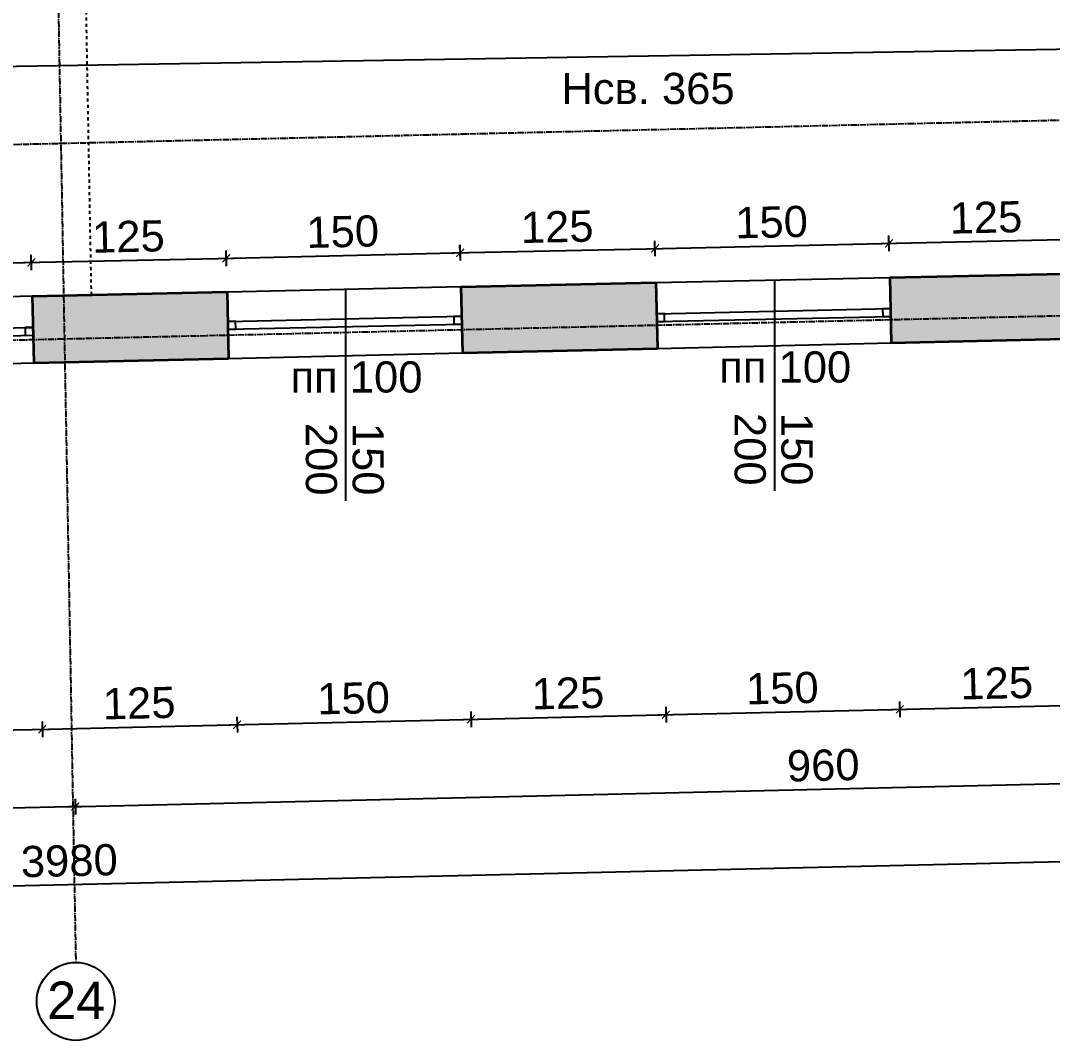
# Model space of a CAD drawing. Header units: inches. Extents: x -72385 to 39588, y -6525 to 66685.
# Drawn here: x -32716 to -32055, y 19434 to 20088 of the extents above; entities that cross this region are included whole.
import ezdxf

# ---------------------------------------------------------------- set-up
doc = ezdxf.new("R2010")
doc.units = ezdxf.units.IN
doc.header["$MEASUREMENT"] = 0
doc.linetypes.add('DashDot', pattern=[0.6, 0.4, -0.1, 0, -0.1])
doc.linetypes.add('Hidden', pattern=[0.4, 0.2, -0.2])
for name, color, linetype, lineweight in [('Изгледни линии', 253, 'Continuous', 25), ('Линия на разрез', 252, 'DashDot', 25), ('Надписи Hсв', 252, 'Continuous', 25), ('Надписи коти външни', 252, 'Continuous', 25), ('Надписи коти вътрешни', 252, 'Continuous', 25), ('Надписи Оси', 252, 'Continuous', 25), ('Надписи прозорци', 252, 'Continuous', 25), ('Оси', 252, 'DashDot', 25), ('Прозорци', 251, 'Continuous', 25), ('Пунктир', 253, 'Hidden', 25), ('Разрезни линии', 7, 'Continuous', 35), ('Щрих стени', 254, 'Continuous', 25)]:
    doc.layers.add(name, color=color, linetype=linetype, lineweight=lineweight)
doc.styles.add('Arial Regular', font='arial.ttf')
doc.styles.get("Standard").update_dxf_attribs({"font": 'arial.ttf'})
doc.dimstyles.new('Annotative', dxfattribs={"dimscale": 0, "dimtxt": 20, "dimasz": 5, "dimexe": 5, "dimexo": 5, "dimgap": 5, "dimtad": 1, "dimdec": 0, "dimzin": 0, "dimdsep": 46, "dimtxsty": 'Standard', "dimblk": 'ARCHTICK', "dimcen": 5, "dimdle": 5, "dimadec": 0, "dimazin": 0, "dimtfac": 1, "dimtdec": 0, "dimtofl": 0, "dimtmove": 0, "dimatfit": 3, "dimldrblk": 'ARCHTICK', "dimfxl": 5, "dimfxlon": 1, "dimtolj": 1, "dimtzin": 0, "dimarcsym": 1})

# ---------------------------------------------------------------- blocks, each defined once
blk = doc.blocks.new('_ArchTick')
at = {"color": 0, "linetype": 'ByBlock', "const_width": 0.15}
blk.add_lwpolyline([(-0.5, -0.5), (0.5, 0.5)], dxfattribs=at)
blk = doc.blocks.new('*D3696')
at = {"layer": 'Defpoints', "color": 0, "ltscale": 50, "transparency": 16777216}
for p in [(-32709.49, 19932.98), (-32858.95, 19908.04), (-32709, 19911.53)]:
    blk.add_point(p, dxfattribs=at)
at = {"layer": 'Надписи коти вътрешни', "color": 0, "lineweight": -2, "ltscale": 50, "transparency": 16777216}
for p, q in [((-32864.45, 19929.37), (-32704.5, 19933.09)), ((-32859.34, 19924.49), (-32859.57, 19934.48)), ((-32709.38, 19927.98), (-32709.61, 19937.97))]:
    blk.add_line(p, q, dxfattribs=at)
at = {"layer": 'Надписи коти вътрешни', "color": 0, "lineweight": -2, "ltscale": 50, "transparency": 16777216, "xscale": 5, "yscale": 5, "zscale": 5}
for p, rotation in [((-32859.45, 19929.48), 181.33372640384), ((-32709.49, 19932.98), 1.333726403840047)]:
    blk.add_blockref('_ArchTick', p, dxfattribs=dict(at, rotation=rotation))
at = {"layer": 'Надписи коти вътрешни', "color": 0, "ltscale": 50, "transparency": 16777216, "insert": (-32784.83, 19946.44), "char_height": 20, "attachment_point": 5, "rotation": 1.33373}
blk.add_mtext('\\A1;150', dxfattribs=at)
blk = doc.blocks.new('*D3697')
at = {"layer": 'Defpoints', "color": 0, "ltscale": 50, "transparency": 16777216}
for p in [(-32584.49, 19935.72), (-32584.02, 19914.06), (-32708.99, 19911.32)]:
    blk.add_point(p, dxfattribs=at)
at = {"layer": 'Надписи коти вътрешни', "color": 0, "lineweight": -2, "ltscale": 50, "transparency": 16777216}
for p, q in [((-32584.39, 19930.72), (-32584.6, 19940.72)), ((-32714.46, 19932.87), (-32579.5, 19935.83)), ((-32709.36, 19927.98), (-32709.57, 19937.98))]:
    blk.add_line(p, q, dxfattribs=at)
at = {"layer": 'Надписи коти вътрешни', "color": 0, "lineweight": -2, "ltscale": 50, "transparency": 16777216, "xscale": 5, "yscale": 5, "zscale": 5}
for p, rotation in [((-32584.49, 19935.72), 1.254769284175997), ((-32709.46, 19932.98), 181.2547692841759)]:
    blk.add_blockref('_ArchTick', p, dxfattribs=dict(at, rotation=rotation))
at = {"layer": 'Надписи коти вътрешни', "color": 0, "ltscale": 50, "transparency": 16777216, "insert": (-32647.31, 19949.56), "char_height": 20, "attachment_point": 5, "rotation": 1.25477}
blk.add_mtext('\\A1;125', dxfattribs=at)
blk = doc.blocks.new('*D3698')
at = {"layer": 'Defpoints', "color": 0, "ltscale": 50, "transparency": 16777216}
for p in [(-32434.56, 19939.2), (-32584.02, 19914.06), (-32434.06, 19917.55)]:
    blk.add_point(p, dxfattribs=at)
at = {"layer": 'Надписи коти вътрешни', "color": 0, "lineweight": -2, "ltscale": 50, "transparency": 16777216}
for p, q in [((-32589.52, 19935.6), (-32429.57, 19939.32)), ((-32584.41, 19930.71), (-32584.64, 19940.71)), ((-32434.45, 19934.21), (-32434.68, 19944.2))]:
    blk.add_line(p, q, dxfattribs=at)
at = {"layer": 'Надписи коти вътрешни', "color": 0, "lineweight": -2, "ltscale": 50, "transparency": 16777216, "xscale": 5, "yscale": 5, "zscale": 5}
for p, rotation in [((-32584.52, 19935.71), 181.33372640384), ((-32434.56, 19939.2), 1.333726403840047)]:
    blk.add_blockref('_ArchTick', p, dxfattribs=dict(at, rotation=rotation))
at = {"layer": 'Надписи коти вътрешни', "color": 0, "ltscale": 50, "transparency": 16777216, "insert": (-32509.9, 19952.67), "char_height": 20, "attachment_point": 5, "rotation": 1.33373}
blk.add_mtext('\\A1;150', dxfattribs=at)
blk = doc.blocks.new('*D3699')
at = {"layer": 'Defpoints', "color": 0, "ltscale": 50, "transparency": 16777216}
for p in [(-32309.56, 19941.95), (-32309.09, 19920.08), (-32434.06, 19917.34)]:
    blk.add_point(p, dxfattribs=at)
at = {"layer": 'Надписи коти вътрешни', "color": 0, "lineweight": -2, "ltscale": 50, "transparency": 16777216}
for p, q in [((-32309.46, 19936.95), (-32309.67, 19946.95)), ((-32439.53, 19939.1), (-32304.57, 19942.06)), ((-32434.43, 19934.21), (-32434.64, 19944.21))]:
    blk.add_line(p, q, dxfattribs=at)
at = {"layer": 'Надписи коти вътрешни', "color": 0, "lineweight": -2, "ltscale": 50, "transparency": 16777216, "xscale": 5, "yscale": 5, "zscale": 5}
for p, rotation in [((-32434.53, 19939.21), 181.2547692841726), ((-32309.56, 19941.95), 1.254769284172587)]:
    blk.add_blockref('_ArchTick', p, dxfattribs=dict(at, rotation=rotation))
at = {"layer": 'Надписи коти вътрешни', "color": 0, "ltscale": 50, "transparency": 16777216, "insert": (-32372.38, 19955.79), "char_height": 20, "attachment_point": 5, "rotation": 1.25477}
blk.add_mtext('\\A1;125', dxfattribs=at)
blk = doc.blocks.new('*D3700')
at = {"layer": 'Defpoints', "color": 0, "ltscale": 50, "transparency": 16777216}
for p in [(-32159.6, 19945.23), (-32309.09, 19920.08), (-32159.12, 19923.37)]:
    blk.add_point(p, dxfattribs=at)
at = {"layer": 'Надписи коти вътрешни', "color": 0, "lineweight": -2, "ltscale": 50, "transparency": 16777216}
for p, q in [((-32314.56, 19941.84), (-32154.6, 19945.34)), ((-32309.46, 19936.95), (-32309.67, 19946.95)), ((-32159.49, 19940.24), (-32159.71, 19950.23))]:
    blk.add_line(p, q, dxfattribs=at)
at = {"layer": 'Надписи коти вътрешни', "color": 0, "lineweight": -2, "ltscale": 50, "transparency": 16777216, "xscale": 5, "yscale": 5, "zscale": 5}
for p, rotation in [((-32159.6, 19945.23), 1.25476928417657), ((-32309.56, 19941.95), 181.2547692841766)]:
    blk.add_blockref('_ArchTick', p, dxfattribs=dict(at, rotation=rotation))
at = {"layer": 'Надписи коти вътрешни', "color": 0, "ltscale": 50, "transparency": 16777216, "insert": (-32234.92, 19958.8), "char_height": 20, "attachment_point": 5, "rotation": 1.25477}
blk.add_mtext('\\A1;150', dxfattribs=at)
blk = doc.blocks.new('*D3701')
at = {"layer": 'Defpoints', "color": 0, "ltscale": 50, "transparency": 16777216}
for p in [(-32034.63, 19947.97), (-32034.15, 19926.1), (-32159.12, 19923.37)]:
    blk.add_point(p, dxfattribs=at)
at = {"layer": 'Надписи коти вътрешни', "color": 0, "lineweight": -2, "ltscale": 50, "transparency": 16777216}
for p, q in [((-32034.52, 19942.97), (-32034.74, 19952.97)), ((-32164.6, 19945.12), (-32029.63, 19948.08)), ((-32159.49, 19940.24), (-32159.71, 19950.23))]:
    blk.add_line(p, q, dxfattribs=at)
at = {"layer": 'Надписи коти вътрешни', "color": 0, "lineweight": -2, "ltscale": 50, "transparency": 16777216, "xscale": 5, "yscale": 5, "zscale": 5}
for p, rotation in [((-32159.6, 19945.23), 181.2547692841759), ((-32034.63, 19947.97), 1.254769284175921)]:
    blk.add_blockref('_ArchTick', p, dxfattribs=dict(at, rotation=rotation))
at = {"layer": 'Надписи коти вътрешни', "color": 0, "ltscale": 50, "transparency": 16777216, "insert": (-32097.45, 19961.81), "char_height": 20, "attachment_point": 5, "rotation": 1.25477}
blk.add_mtext('\\A1;125', dxfattribs=at)
blk = doc.blocks.new('*D3704')
at = {"layer": 'Defpoints', "color": 0, "ltscale": 50, "transparency": 16777216}
for p in [(-31749.65, 20171.75), (-34053.52, 20133.6), (-31748.04, 20074.92)]:
    blk.add_point(p, dxfattribs=at)
at = {"layer": 'Надписи коти вътрешни', "color": 0, "lineweight": -2, "ltscale": 50, "transparency": 16777216}
for p, q in [((-31748.13, 20079.92), (-31747.96, 20069.92)), ((-34056.92, 20036.69), (-31743.04, 20075)), ((-34052, 20041.78), (-34051.84, 20031.78))]:
    blk.add_line(p, q, dxfattribs=at)
at = {"layer": 'Надписи коти вътрешни', "color": 0, "lineweight": -2, "ltscale": 50, "transparency": 16777216, "xscale": 5, "yscale": 5, "zscale": 5}
for p, rotation in [((-31748.04, 20074.92), 0.9485552265700729), ((-34051.92, 20036.78), 180.9485552265701)]:
    blk.add_blockref('_ArchTick', p, dxfattribs=dict(at, rotation=rotation))
at = {"layer": 'Надписи коти вътрешни', "color": 0, "ltscale": 50, "transparency": 16777216, "insert": (-32900.23, 20071.07), "char_height": 20, "attachment_point": 5, "rotation": 0.94856}
blk.add_mtext('\\A1;2304', dxfattribs=at)
blk = doc.blocks.new('*D6791')
at = {"layer": 'Defpoints', "color": 0, "ltscale": 10, "transparency": 16777216}
for p in [(-32707.99, 19868.57), (-32857.95, 19865.08), (-32702.53, 19633.63)]:
    blk.add_point(p, dxfattribs=at)
at = {"layer": 'Надписи коти външни', "color": 0, "lineweight": -2, "ltscale": 10, "transparency": 16777216}
for p, q in [((-32852.6, 19635.14), (-32852.37, 19625.14)), ((-32702.64, 19638.63), (-32702.41, 19628.63)), ((-32857.48, 19630.03), (-32697.53, 19633.75))]:
    blk.add_line(p, q, dxfattribs=at)
at = {"layer": 'Надписи коти външни', "color": 0, "lineweight": -2, "ltscale": 10, "transparency": 16777216, "xscale": 5, "yscale": 5, "zscale": 5}
for p, rotation in [((-32702.53, 19633.63), 1.333726403830378), ((-32852.48, 19630.14), 181.3337264038304)]:
    blk.add_blockref('_ArchTick', p, dxfattribs=dict(at, rotation=rotation))
at = {"layer": 'Надписи коти външни', "color": 0, "ltscale": 10, "transparency": 16777216, "insert": (-32777.86, 19647.09), "char_height": 20, "attachment_point": 5, "rotation": 1.33373}
blk.add_mtext('\\A1;150', dxfattribs=at)
blk = doc.blocks.new('*D6792')
at = {"layer": 'Defpoints', "color": 0, "ltscale": 10, "transparency": 16777216}
for p in [(-32707.99, 19868.57), (-32583.03, 19871.48), (-32577.56, 19636.54)]:
    blk.add_point(p, dxfattribs=at)
at = {"layer": 'Надписи коти външни', "color": 0, "lineweight": -2, "ltscale": 10, "transparency": 16777216}
for p, q in [((-32577.68, 19641.54), (-32577.44, 19631.54)), ((-32707.52, 19633.52), (-32572.56, 19636.66)), ((-32702.64, 19638.63), (-32702.41, 19628.63))]:
    blk.add_line(p, q, dxfattribs=at)
at = {"layer": 'Надписи коти външни', "color": 0, "lineweight": -2, "ltscale": 10, "transparency": 16777216, "xscale": 5, "yscale": 5, "zscale": 5}
for p, rotation in [((-32702.53, 19633.63), 181.333726403832), ((-32577.56, 19636.54), 1.333726403831956)]:
    blk.add_blockref('_ArchTick', p, dxfattribs=dict(at, rotation=rotation))
at = {"layer": 'Надписи коти външни', "color": 0, "ltscale": 10, "transparency": 16777216, "insert": (-32640.4, 19650.3), "char_height": 20, "attachment_point": 5, "rotation": 1.33373}
blk.add_mtext('\\A1;125', dxfattribs=at)
blk = doc.blocks.new('*D6793')
at = {"layer": 'Defpoints', "color": 0, "ltscale": 10, "transparency": 16777216}
for p in [(-32433.07, 19874.97), (-32583.03, 19871.48), (-32427.6, 19640.03)]:
    blk.add_point(p, dxfattribs=at)
at = {"layer": 'Надписи коти външни', "color": 0, "lineweight": -2, "ltscale": 10, "transparency": 16777216}
for p, q in [((-32577.68, 19641.54), (-32577.44, 19631.54)), ((-32427.72, 19645.03), (-32427.48, 19635.04)), ((-32582.56, 19636.43), (-32422.6, 19640.15))]:
    blk.add_line(p, q, dxfattribs=at)
at = {"layer": 'Надписи коти външни', "color": 0, "lineweight": -2, "ltscale": 10, "transparency": 16777216, "xscale": 5, "yscale": 5, "zscale": 5}
for p, rotation in [((-32427.6, 19640.03), 1.333726403842757), ((-32577.56, 19636.54), 181.3337264038428)]:
    blk.add_blockref('_ArchTick', p, dxfattribs=dict(at, rotation=rotation))
at = {"layer": 'Надписи коти външни', "color": 0, "ltscale": 10, "transparency": 16777216, "insert": (-32502.93, 19653.5), "char_height": 20, "attachment_point": 5, "rotation": 1.33373}
blk.add_mtext('\\A1;150', dxfattribs=at)
blk = doc.blocks.new('*D6794')
at = {"layer": 'Defpoints', "color": 0, "ltscale": 10, "transparency": 16777216}
for p in [(-32433.07, 19874.97), (-32308.1, 19877.88), (-32302.63, 19642.94)]:
    blk.add_point(p, dxfattribs=at)
at = {"layer": 'Надписи коти външни', "color": 0, "lineweight": -2, "ltscale": 10, "transparency": 16777216}
for p, q in [((-32302.75, 19647.94), (-32302.52, 19637.94)), ((-32432.6, 19639.92), (-32297.63, 19643.06)), ((-32427.72, 19645.03), (-32427.48, 19635.04))]:
    blk.add_line(p, q, dxfattribs=at)
at = {"layer": 'Надписи коти външни', "color": 0, "lineweight": -2, "ltscale": 10, "transparency": 16777216, "xscale": 5, "yscale": 5, "zscale": 5}
for p, rotation in [((-32427.6, 19640.03), 181.333726403832), ((-32302.63, 19642.94), 1.333726403832032)]:
    blk.add_blockref('_ArchTick', p, dxfattribs=dict(at, rotation=rotation))
at = {"layer": 'Надписи коти външни', "color": 0, "ltscale": 10, "transparency": 16777216, "insert": (-32365.47, 19656.7), "char_height": 20, "attachment_point": 5, "rotation": 1.33373}
blk.add_mtext('\\A1;125', dxfattribs=at)
blk = doc.blocks.new('*D6795')
at = {"layer": 'Defpoints', "color": 0, "ltscale": 10, "transparency": 16777216}
for p in [(-32158.14, 19881.37), (-32308.1, 19877.88), (-32152.67, 19646.43)]:
    blk.add_point(p, dxfattribs=at)
at = {"layer": 'Надписи коти външни', "color": 0, "lineweight": -2, "ltscale": 10, "transparency": 16777216}
for p, q in [((-32302.75, 19647.94), (-32302.52, 19637.94)), ((-32152.79, 19651.43), (-32152.56, 19641.44)), ((-32307.63, 19642.83), (-32147.68, 19646.55))]:
    blk.add_line(p, q, dxfattribs=at)
at = {"layer": 'Надписи коти външни', "color": 0, "lineweight": -2, "ltscale": 10, "transparency": 16777216, "xscale": 5, "yscale": 5, "zscale": 5}
for p, rotation in [((-32152.67, 19646.43), 1.333726403830314), ((-32302.63, 19642.94), 181.3337264038303)]:
    blk.add_blockref('_ArchTick', p, dxfattribs=dict(at, rotation=rotation))
at = {"layer": 'Надписи коти външни', "color": 0, "ltscale": 10, "transparency": 16777216, "insert": (-32228.01, 19659.9), "char_height": 20, "attachment_point": 5, "rotation": 1.33373}
blk.add_mtext('\\A1;150', dxfattribs=at)
blk = doc.blocks.new('*D6796')
at = {"layer": 'Defpoints', "color": 0, "ltscale": 10, "transparency": 16777216}
for p in [(-32158.14, 19881.37), (-32033.18, 19884.28), (-32027.71, 19649.34)]:
    blk.add_point(p, dxfattribs=at)
at = {"layer": 'Надписи коти външни', "color": 0, "lineweight": -2, "ltscale": 10, "transparency": 16777216}
for p, q in [((-32027.82, 19654.34), (-32027.59, 19644.35)), ((-32157.67, 19646.32), (-32022.71, 19649.46)), ((-32152.79, 19651.43), (-32152.56, 19641.44))]:
    blk.add_line(p, q, dxfattribs=at)
at = {"layer": 'Надписи коти външни', "color": 0, "lineweight": -2, "ltscale": 10, "transparency": 16777216, "xscale": 5, "yscale": 5, "zscale": 5}
for p, rotation in [((-32152.67, 19646.43), 181.333726403832), ((-32027.71, 19649.34), 1.333726403832032)]:
    blk.add_blockref('_ArchTick', p, dxfattribs=dict(at, rotation=rotation))
at = {"layer": 'Надписи коти външни', "color": 0, "ltscale": 10, "transparency": 16777216, "insert": (-32090.55, 19663.1), "char_height": 20, "attachment_point": 5, "rotation": 1.33373}
blk.add_mtext('\\A1;125', dxfattribs=at)
blk = doc.blocks.new('*D6799')
at = {"layer": 'Defpoints', "color": 0, "ltscale": 10, "transparency": 16777216}
for p in [(-30702.75, 19915.28), (-34682.53, 19822.6), (-30694.95, 19580.35)]:
    blk.add_point(p, dxfattribs=at)
at = {"layer": 'Надписи коти външни', "color": 0, "lineweight": -2, "ltscale": 10, "transparency": 16777216}
for p, q in [((-30695.07, 19585.35), (-30694.84, 19575.35)), ((-34679.73, 19487.56), (-30689.95, 19580.47)), ((-34674.85, 19492.67), (-34674.62, 19482.68))]:
    blk.add_line(p, q, dxfattribs=at)
at = {"layer": 'Надписи коти външни', "color": 0, "lineweight": -2, "ltscale": 10, "transparency": 16777216, "xscale": 5, "yscale": 5, "zscale": 5}
for p, rotation in [((-30694.95, 19580.35), 1.33402239480371), ((-34674.73, 19487.67), 181.3340223948037)]:
    blk.add_blockref('_ArchTick', p, dxfattribs=dict(at, rotation=rotation))
at = {"layer": 'Надписи коти външни', "color": 0, "ltscale": 10, "transparency": 16777216, "insert": (-32685.2, 19549.23), "char_height": 20, "attachment_point": 5, "rotation": 1.33402}
blk.add_mtext('\\A1;3980', dxfattribs=at)
blk = doc.blocks.new('*D6832')
at = {"layer": 'Defpoints', "color": 0, "ltscale": 10, "transparency": 16777216}
for p in [(-32688.32, 19883.92), (-33443.13, 19866.46), (-32681.39, 19584.11)]:
    blk.add_point(p, dxfattribs=at)
at = {"layer": 'Надписи коти външни', "color": 0, "lineweight": -2, "ltscale": 10, "transparency": 16777216}
for p, q in [((-32681.5, 19589.11), (-32681.27, 19579.11)), ((-33441.19, 19566.54), (-32676.39, 19584.23)), ((-33436.31, 19571.65), (-33436.08, 19561.66))]:
    blk.add_line(p, q, dxfattribs=at)
at = {"layer": 'Надписи коти външни', "color": 0, "lineweight": -2, "ltscale": 10, "transparency": 16777216, "xscale": 5, "yscale": 5, "zscale": 5}
for p, rotation in [((-32681.39, 19584.11), 1.324893216666118), ((-33436.19, 19566.65), 181.3248932166661)]:
    blk.add_blockref('_ArchTick', p, dxfattribs=dict(at, rotation=rotation))
at = {"layer": 'Надписи коти външни', "color": 0, "ltscale": 10, "transparency": 16777216, "insert": (-33059.14, 19590.55), "char_height": 20, "attachment_point": 5, "rotation": 1.32489}
blk.add_mtext('\\A1;755', dxfattribs=at)
blk = doc.blocks.new('*D6833')
at = {"layer": 'Defpoints', "color": 0, "ltscale": 10, "transparency": 16777216}
for p in [(-31728.57, 19906.38), (-32688.32, 19883.92), (-31721.55, 19606.46)]:
    blk.add_point(p, dxfattribs=at)
at = {"layer": 'Надписи коти външни', "color": 0, "lineweight": -2, "ltscale": 10, "transparency": 16777216}
for p, q in [((-31721.67, 19611.46), (-31721.43, 19601.46)), ((-32686.3, 19583.88), (-31716.55, 19606.58)), ((-32681.42, 19589), (-32681.18, 19579))]:
    blk.add_line(p, q, dxfattribs=at)
at = {"layer": 'Надписи коти външни', "color": 0, "lineweight": -2, "ltscale": 10, "transparency": 16777216, "xscale": 5, "yscale": 5, "zscale": 5}
for p, rotation in [((-31721.55, 19606.46), 1.340673327828443), ((-32681.3, 19584), 181.3406733278284)]:
    blk.add_blockref('_ArchTick', p, dxfattribs=dict(at, rotation=rotation))
at = {"layer": 'Надписи коти външни', "color": 0, "ltscale": 10, "transparency": 16777216, "insert": (-32201.78, 19610.44), "char_height": 20, "attachment_point": 5, "rotation": 1.34067}
blk.add_mtext('\\A1;960', dxfattribs=at)

msp = doc.modelspace()

# ---------------------------------------------------------------- hatches: boundary and pattern name
at = {"layer": 'Щрих стени', "ltscale": 10}
h = msp.add_hatch(color=256, dxfattribs=at)
h.dxf.hatch_style = 1
h.paths.add_polyline_path([(-33424.41, 20825.81), (-33409.88, 20826.08), (-33410.43, 20856.07), (-33505.42, 20854.31), (-33504.86, 20824.32), (-33481.9, 20824.74), (-33472.41, 20198.52), (-33497.41, 20198.1), (-33497.03, 20173.1), (-33572.02, 20171.84), (-33571.55, 20140.94), (-33394.07, 20143.64), (-33394.55, 20174.82), (-33414.54, 20174.48)])
h.paths.add_polyline_path([(-33165.48, 20860.62), (-33260.46, 20858.86), (-33259.9, 20828.86), (-33184.45, 20830.26), (-33174.58, 20178.51), (-33294.56, 20176.5), (-33294.08, 20145.17), (-32994.12, 20149.73), (-32994.6, 20181.53), (-33157.08, 20178.81), (-33166.96, 20830.58), (-33164.92, 20830.62)])
h.paths.add_polyline_path([(-32920.52, 20865.16), (-33015.5, 20863.4), (-33014.95, 20833.4), (-32919.96, 20835.16)])
h.paths.add_polyline_path([(-32675.56, 20869.7), (-32770.54, 20867.94), (-32769.99, 20837.94), (-32726.95, 20838.74), (-32721.04, 20206.13), (-32741.03, 20205.79), (-32740.85, 20185.79), (-32894.62, 20183.21), (-32894.13, 20151.26), (-32675.38, 20154.59), (-32505.74, 20157.73), (-32506.58, 20202.72), (-32678.47, 20199.53), (-32684.31, 20824.53), (-32674.73, 20824.71)])
h.paths.add_polyline_path([(-33408.82, 19895.99), (-33455.16, 19894.98), (-33454.84, 19881.19), (-33533.47, 19879.36), (-33532.77, 19849.37), (-33407.81, 19852.28)])
h.paths.add_polyline_path([(-33133.89, 19902.02), (-33258.86, 19899.28), (-33257.85, 19855.77), (-33132.88, 19858.68)])
h.paths.add_polyline_path([(-32858.95, 19908.04), (-32983.92, 19905.3), (-32982.92, 19862.17), (-32857.95, 19865.08)])
h.paths.add_polyline_path([(-32584.02, 19914.06), (-32708.99, 19911.32), (-32707.99, 19868.57), (-32583.03, 19871.48)])
h.paths.add_polyline_path([(-32309.09, 19920.08), (-32434.06, 19917.34), (-32433.07, 19874.97), (-32308.1, 19877.88)])
h.paths.add_polyline_path([(-32034.15, 19926.1), (-32159.12, 19923.37), (-32158.14, 19881.37), (-32033.18, 19884.28)])
h.paths.add_polyline_path([(-31720.7, 20262.71), (-31763.19, 20262.22), (-31762.9, 20236.51), (-31802.89, 20235.77), (-31802.66, 20215.77), (-32201.63, 20208.37), (-32217.48, 20833.19), (-32184.81, 20833.79), (-32185.64, 20878.79), (-32280.63, 20877.02), (-32279.79, 20832.03), (-32247.48, 20832.63), (-32231.62, 20207.82), (-32406.59, 20204.57), (-32405.76, 20159.59), (-31749.65, 20171.75), (-31749.25, 20137.69), (-31719.26, 20138.04)])
h.paths.add_polyline_path([(-32430.6, 20874.24), (-32525.59, 20872.48), (-32524.75, 20827.49), (-32429.77, 20829.25)])
h.paths.add_polyline_path([(-31940.69, 20883.33), (-32035.67, 20881.57), (-32034.84, 20836.57), (-31939.85, 20838.34)])

# ---------------------------------------------------------------- linework, layer by layer
at = {"layer": 'Изгледни линии', "ltscale": 50}
for p, q in [((-32309.09, 19920.08), (-32159.12, 19923.37)), ((-32584.02, 19914.06), (-32434.06, 19917.55)), ((-32858.95, 19908.04), (-32709, 19911.53)), ((-32308.1, 19877.88), (-32158.14, 19881.37)), ((-32583.03, 19871.48), (-32433.07, 19874.97)), ((-32857.95, 19865.08), (-32707.99, 19868.57))]:
    msp.add_line(p, q, dxfattribs=at)
at = {"layer": 'Линия на разрез', "ltscale": 10}
msp.add_line((-34831.01, 19959.59), (-30612.21, 20057.82), dxfattribs=at)
at = {"layer": 'Надписи Оси', "ltscale": 50}
msp.add_circle((-32681.03, 19459.1), 25, dxfattribs=at)
at = {"layer": 'Надписи прозорци', "ltscale": 50}
for p, q in [((-32233.12, 19921.75), (-32233.12, 19786.48)), ((-32508.05, 19915.83), (-32508.05, 19780.08))]:
    msp.add_line(p, q, dxfattribs=at)
at = {"layer": 'Оси', "ltscale": 10}
for p, q in [((-32713.15, 21246.57), (-32681.03, 19484.07)), ((-35065.21, 19828.69), (-30328.93, 19938.96))]:
    msp.add_line(p, q, dxfattribs=at)
at = {"layer": 'Прозорци', "ltscale": 50}
for p, q in [((-32308.65, 19900.09), (-32158.68, 19903.37)), ((-32583.61, 19895.2), (-32433.64, 19898.49)), ((-32583.5, 19890.2), (-32433.54, 19893.49)), ((-32308.54, 19895.09), (-32158.57, 19898.37)), ((-32858.52, 19888.04), (-32708.55, 19891.33)), ((-32858.41, 19883.04), (-32708.44, 19886.33))]:
    msp.add_line(p, q, dxfattribs=at)
for points in [[(-32308.54, 19895.09), (-32303.54, 19895.2), (-32303.65, 19900.2), (-32308.65, 19900.09), (-32308.54, 19895.09)], [(-32163.57, 19898.26), (-32158.57, 19898.37), (-32158.68, 19903.37), (-32163.68, 19903.26), (-32163.57, 19898.26)], [(-32583.5, 19890.2), (-32578.5, 19890.31), (-32578.61, 19895.31), (-32583.61, 19895.2), (-32583.5, 19890.2)], [(-32438.53, 19893.38), (-32433.54, 19893.49), (-32433.64, 19898.49), (-32438.64, 19898.38), (-32438.53, 19893.38)], [(-32713.44, 19886.22), (-32708.44, 19886.33), (-32708.55, 19891.33), (-32713.55, 19891.22), (-32713.44, 19886.22)]]:
    msp.add_lwpolyline(points, dxfattribs=at)
at = {"layer": 'Пунктир', "ltscale": 10}
msp.add_line((-32670.97, 19912.15), (-32675.38, 20154.59), dxfattribs=at)
at = {"layer": 'Разрезни линии', "ltscale": 50}
for p, q in [((-32159.12, 19923.37), (-32034.15, 19926.1)), ((-32434.06, 19917.34), (-32309.09, 19920.08)), ((-32309.09, 19920.08), (-32308.1, 19877.88)), ((-32159.12, 19923.37), (-32158.14, 19881.37)), ((-32708.99, 19911.32), (-32584.02, 19914.06)), ((-32584.02, 19914.06), (-32583.03, 19871.48)), ((-32434.06, 19917.34), (-32433.07, 19874.97)), ((-32708.99, 19911.32), (-32707.99, 19868.57)), ((-32158.14, 19881.37), (-32033.18, 19884.28)), ((-32433.07, 19874.97), (-32308.1, 19877.88)), ((-32707.99, 19868.57), (-32583.03, 19871.48))]:
    msp.add_line(p, q, dxfattribs=at)

# ---------------------------------------------------------------- texts
at = {"layer": 'Надписи Hсв', "ltscale": 100, "insert": (-32369.69, 20054.6), "char_height": 20, "width": 180.4891, "attachment_point": 1, "style": 'Arial Regular'}
msp.add_mtext('\\pxt8;Hсв. 365', dxfattribs=at)
at = {"layer": 'Надписи Оси', "ltscale": 100, "insert": (-32694.35, 19471.81), "char_height": 24, "width": 27.2128, "attachment_point": 1, "style": 'Arial Regular'}
msp.add_mtext('\\pxqc;24', dxfattribs=at)
at = {"layer": 'Надписи прозорци', "ltscale": 100, "char_height": 20, "width": 180.4891, "attachment_point": 1, "style": 'Arial Regular'}
for insert in [(-32268.44, 19875.99), (-32543.36, 19869.58)]:
    msp.add_mtext('пп 100', dxfattribs=dict(at, insert=insert))
at = {"layer": 'Надписи прозорци', "ltscale": 100, "char_height": 20, "width": 180.4891, "attachment_point": 3, "rotation": 270, "style": 'Arial Regular'}
for s, insert in [('200', (-32238.61, 19789.9)), ('150', (-32208.61, 19789.98)), ('200', (-32513.53, 19783.5)), ('150', (-32483.53, 19783.58))]:
    msp.add_mtext(s, dxfattribs=dict(at, insert=insert))

# ---------------------------------------------------------------- dimensions: what is measured, and where the dimension line sits
at = {"layer": 'Надписи коти външни', "ltscale": 10}
dim = msp.add_aligned_dim(p1=(-34682.53, 19822.6), p2=(-30702.75, 19915.28), distance=-335.01, text='3980', dimstyle='Annotative', override={"dimscale": 0, "dimtix": 0, "dimtofl": 0, "dimtmove": 0, "dimatfit": 3}, dxfattribs=at)
dim.commit()
dim.dimension.update_dxf_attribs({"geometry": '*D6799', "text_midpoint": (-32685.2, 19549.23)})
for p1, p2, distance, picture, middle in [((-32688.32, 19883.92), (-31728.57, 19906.38), -300, '*D6833', (-32201.78, 19610.44)), ((-33443.13, 19866.46), (-32688.32, 19883.92), -299.88, '*D6832', (-33059.14, 19590.55)), ((-32308.1, 19877.88), (-32158.14, 19881.37), -235, '*D6795', (-32228.01, 19659.9)), ((-32158.14, 19881.37), (-32033.18, 19884.28), -235, '*D6796', (-32090.55, 19663.1)), ((-32583.03, 19871.48), (-32433.07, 19874.97), -235, '*D6793', (-32502.93, 19653.5)), ((-32433.07, 19874.97), (-32308.1, 19877.88), -235, '*D6794', (-32365.47, 19656.7)), ((-32857.95, 19865.08), (-32707.99, 19868.57), -235, '*D6791', (-32777.86, 19647.09)), ((-32707.99, 19868.57), (-32583.03, 19871.48), -235, '*D6792', (-32640.4, 19650.3))]:
    dim = msp.add_aligned_dim(p1=p1, p2=p2, distance=distance, dimstyle='Annotative', override={"dimscale": 0, "dimtix": 0, "dimtofl": 0, "dimtmove": 0, "dimatfit": 3}, dxfattribs=at)
    dim.commit()
    dim.dimension.update_dxf_attribs({"geometry": picture, "text_midpoint": middle})
at = {"layer": 'Надписи коти вътрешни', "ltscale": 50}
for p1, p2, distance, picture, middle in [((-34053.52, 20133.6), (-31749.65, 20171.75), -96.84, '*D3704', (-32900.23, 20071.07)), ((-32309.09, 19920.08), (-32159.12, 19923.37), 21.87, '*D3700', (-32234.92, 19958.8)), ((-32159.12, 19923.37), (-32034.15, 19926.1), 21.87, '*D3701', (-32097.45, 19961.81)), ((-32584.02, 19914.06), (-32434.06, 19917.55), 21.66, '*D3698', (-32509.9, 19952.67)), ((-32434.06, 19917.34), (-32309.09, 19920.08), 21.87, '*D3699', (-32372.38, 19955.79)), ((-32858.95, 19908.04), (-32709, 19911.53), 21.45, '*D3696', (-32784.83, 19946.44)), ((-32708.99, 19911.32), (-32584.02, 19914.06), 21.67, '*D3697', (-32647.31, 19949.56))]:
    dim = msp.add_aligned_dim(p1=p1, p2=p2, distance=distance, dimstyle='Annotative', override={"dimscale": 0, "dimtix": 0, "dimtofl": 0, "dimtmove": 0, "dimatfit": 3}, dxfattribs=at)
    dim.commit()
    dim.dimension.update_dxf_attribs({"geometry": picture, "text_midpoint": middle})

doc.saveas('drawing.dxf')
